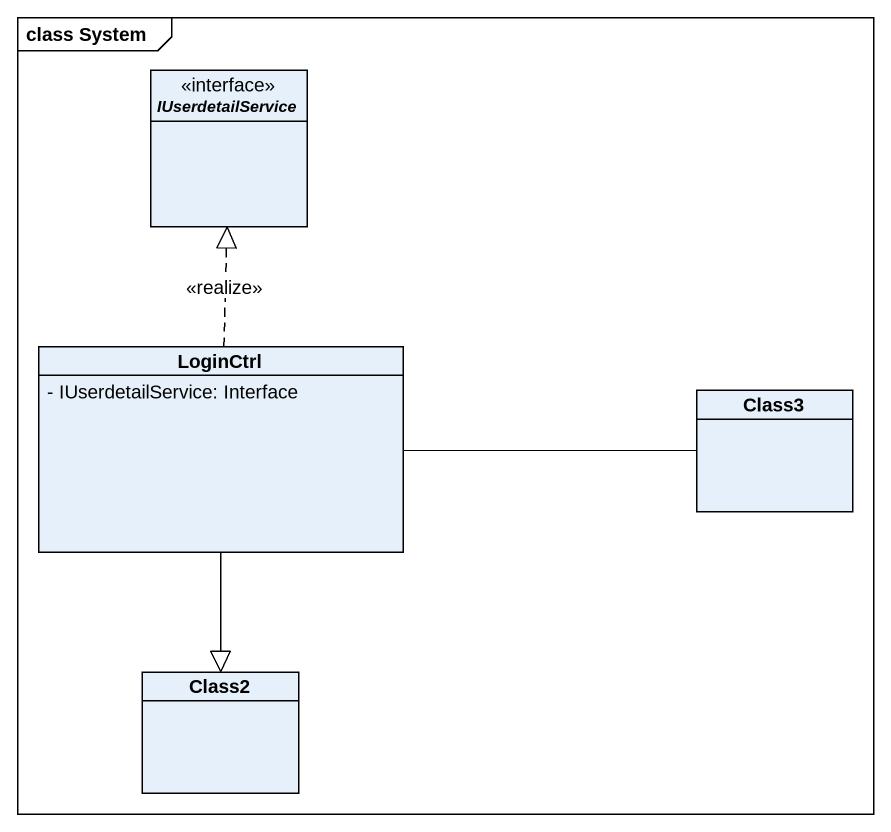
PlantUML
@startuml
mainframe class System
hide circle
hide empty members
skinparam classAttributeIconSize 0
interface IUserdetailService <<interface>>
class LoginCtrl {
  - IUserdetailService: Interface
}
class Class3
class Class2
LoginCtrl .up.|> IUserdetailService : <<realize>>
LoginCtrl -right- Class3
LoginCtrl --|> Class2
@enduml
